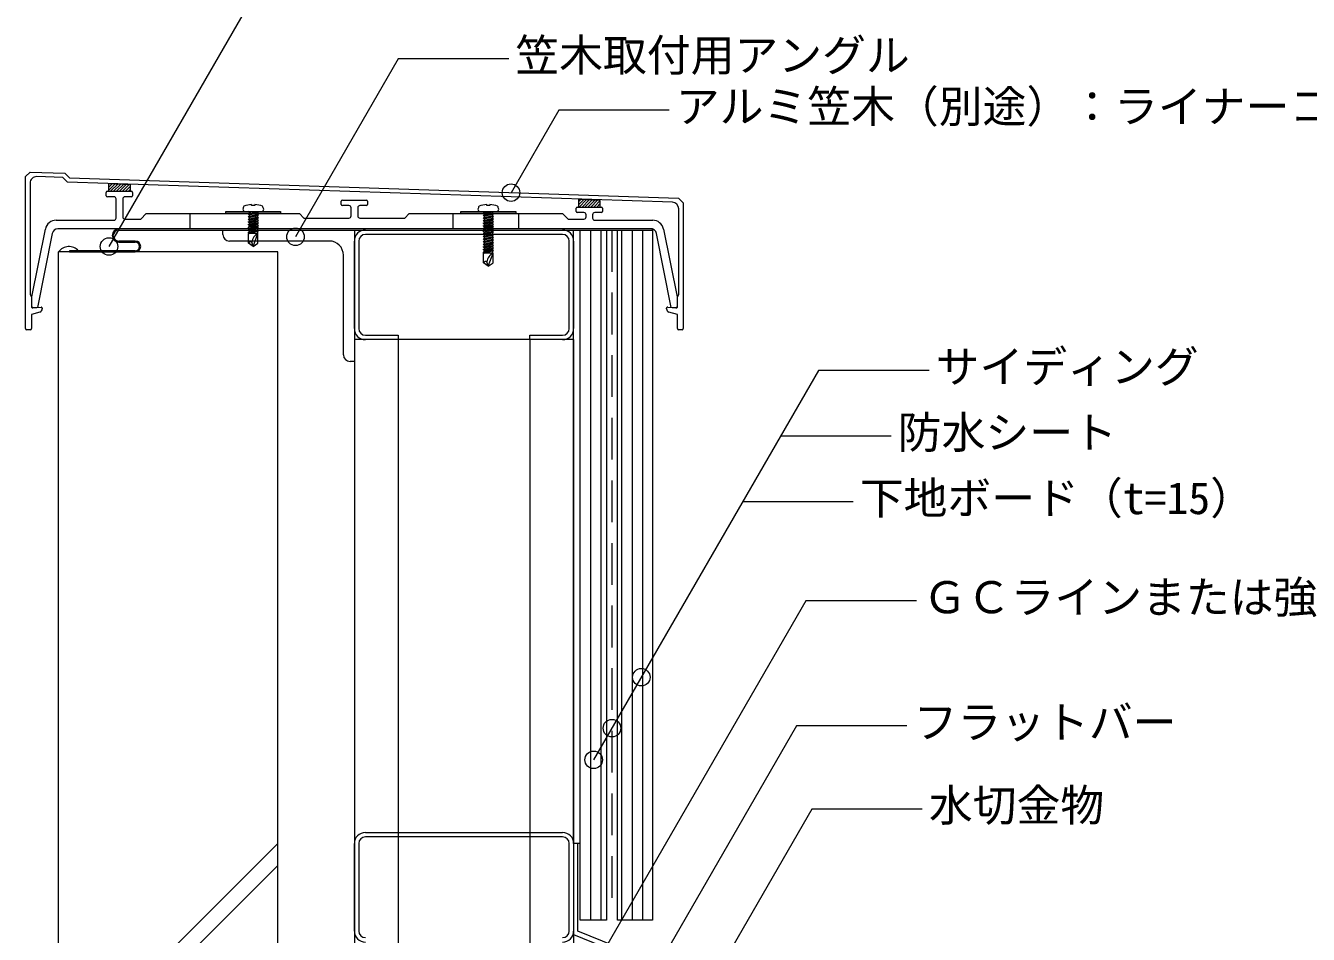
# Model space of a CAD drawing. Units: millimetres, scale not verified. Extents: x -1380 to 1380, y -955 to 955.
# Drawn here: x -755 to -170, y 95 to 509 of the extents above; entities that cross this region are included whole.
import ezdxf
from ezdxf.enums import TextEntityAlignment as Align

# ---------------------------------------------------------------- set-up
doc = ezdxf.new("R2010")
doc.units = ezdxf.units.MM
doc.header["$LTSCALE"] = 3
doc.linetypes.add('USER1', pattern=[19.05, 12.7, -6.35])
doc.linetypes.add('USER2', pattern=[9.525, 6.35, -3.175])
for name, color, linetype, lineweight in [('0-1_HATCH', 9, 'Continuous', 18), ('0-3_BOUSUI', 1, 'Continuous', 18), ('0-4_MOJI', 7, 'Continuous', 18), ('0-5_KASAGI', 150, 'Continuous', 18), ('0-7_KANAMONO_SCREW', 4, 'Continuous', 18), ('0-9_KANAMONO', 5, 'Continuous', 18), ('0-B_doubuti', 5, 'Continuous', 18), ('0-D_bo-do', 3, 'Continuous', 18)]:
    doc.layers.add(name, color=color, linetype=linetype, lineweight=lineweight)
doc.styles.add('ＭＳ ゴシック', font='')
doc.styles.get('ＭＳ ゴシック').set_extended_font_data('MS Gothic')

msp = doc.modelspace()

# ---------------------------------------------------------------- linework, layer by layer
at = {"layer": '0-1_HATCH'}
for p, q in [((-502.03, 101.002), (-502.03, 416.002)), ((-497.267, 101.002), (-497.267, 416.002)), ((-492.505, 101.002), (-492.505, 416.002)), ((-482.98, 101.002), (-482.98, 416.002)), ((-478.217, 101.002), (-478.217, 416.002)), ((-473.455, 101.002), (-473.455, 416.002)), ((-740.074, 35.917), (-640.074, 135.917)), ((-740.074, 25.917), (-640.074, 125.917))]:
    msp.add_line(p, q, dxfattribs=at)
at = {"layer": '0-3_BOUSUI'}
for p, q in [((-469.074, 416.502), (-712.575, 416.502)), ((-705.075, 411.002), (-712.575, 411.002)), ((-712.575, 410.502), (-705.075, 410.502))]:
    msp.add_line(p, q, dxfattribs=at)
at = {"layer": '0-3_BOUSUI', "linetype": 'USER2'}
msp.add_line((-487.574, 416.002), (-487.574, 111.002), dxfattribs=at)
at = {"layer": '0-3_BOUSUI'}
for points in [[(-712.575, 416.002), (-469.074, 416.002), (-469.074, 416.502)], [(-705.075, 406.502), (-735.074, 406.502), (-735.074, 406.002), (-705.075, 406.002)]]:
    msp.add_lwpolyline(points, dxfattribs=at)
for centre, radius, start, end in [((-712.575, 413.502), 3, 90, 270), ((-712.575, 413.502), 2.5, 90, 270), ((-705.075, 408.502), 2.5, 270, 90), ((-705.075, 408.502), 2, 270, 90), ((-735.342, 402.622), 5.816, 41.85309, 144.4612)]:
    msp.add_arc(centre, radius, start, end, dxfattribs=at)
at = {"layer": '0-4_MOJI'}
for p, q in [((-393.283, 351.93), (-495.91, 174.174)), ((-342.845, 351.93), (-393.283, 351.93)), ((-360.165, 321.93), (-410.603, 321.93)), ((-377.486, 291.93), (-427.924, 291.93)), ((-399.1, 246.682), (-494.956, 80.656)), ((-348.662, 246.682), (-399.1, 246.682)), ((-403.384, 189.638), (-473.374, 68.411)), ((-352.946, 189.638), (-403.384, 189.638)), ((-396.386, 151.711), (-454.074, 51.791)), ((-345.948, 151.711), (-396.386, 151.711))]:
    msp.add_line(p, q, dxfattribs=at)
for points in [[(-576.755, 520.452), (-652.413, 520.452), (-717.059, 408.482)], [(-534.64, 494.11), (-585.078, 494.11), (-631.946, 412.932)], [(-461.422, 470.701), (-511.86, 470.701), (-533.596, 433.053)]]:
    msp.add_lwpolyline(points, dxfattribs=at)
for centre in [(-533.596, 433.053), (-631.946, 412.932), (-717.059, 408.482), (-474.144, 211.874), (-487.574, 188.612), (-495.91, 174.174), (-495.91, 174.174)]:
    msp.add_circle(centre, 4, dxfattribs=at)
at = {"layer": '0-5_KASAGI'}
for p, q in [((-718.274, 431.702), (-718.274, 433.202)), ((-717.774, 433.702), (-706.774, 433.702)), ((-717.274, 436.758), (-717, 437.032)), ((-717.274, 435.411), (-715.696, 436.989)), ((-717.274, 434.064), (-714.393, 436.945)), ((-716.288, 433.702), (-713.089, 436.902)), ((-714.941, 433.702), (-711.785, 436.858)), ((-713.594, 433.702), (-710.482, 436.815)), ((-712.247, 433.702), (-709.178, 436.771)), ((-710.9, 433.702), (-707.875, 436.728)), ((-709.553, 433.702), (-707.274, 435.981)), ((-708.206, 433.702), (-707.274, 434.634)), ((-706.274, 433.202), (-706.274, 431.702)), ((-714.774, 431.202), (-717.774, 431.202)), ((-713.774, 421.502), (-713.774, 430.202)), ((-710.774, 430.202), (-710.774, 422.002)), ((-706.774, 431.202), (-709.774, 431.202)), ((-611.074, 427.702), (-611.074, 429.202)), ((-610.574, 429.702), (-599.574, 429.702)), ((-599.074, 429.202), (-599.074, 427.702)), ((-502.874, 428.896), (-501.908, 429.862)), ((-502.874, 427.549), (-500.605, 429.819)), ((-502.574, 426.502), (-499.301, 429.775)), ((-501.227, 426.502), (-497.997, 429.732)), ((-499.88, 426.502), (-496.694, 429.689)), ((-498.533, 426.502), (-495.39, 429.645)), ((-497.186, 426.502), (-494.087, 429.602)), ((-495.839, 426.502), (-492.874, 429.467)), ((-494.492, 426.502), (-492.874, 428.12)), ((-607.574, 427.202), (-610.574, 427.202)), ((-606.574, 422.502), (-606.574, 426.202)), ((-603.574, 426.202), (-603.574, 422.502)), ((-599.574, 427.202), (-602.574, 427.202)), ((-503.874, 424.502), (-503.874, 426.002)), ((-503.374, 426.502), (-492.374, 426.502)), ((-500.374, 424.002), (-503.374, 424.002)), ((-499.374, 422.002), (-499.374, 423.002)), ((-496.374, 423.002), (-496.374, 421.502)), ((-492.374, 424.002), (-495.374, 424.002)), ((-493.145, 426.502), (-492.874, 426.773)), ((-491.874, 426.002), (-491.874, 424.502)), ((-741.175, 420.502), (-714.774, 420.502)), ((-469.693, 416.502), (-740.455, 416.502)), ((-495.374, 420.502), (-468.973, 420.502)), ((-751.939, 380.54), (-748.009, 380.815)), ((-462.139, 380.815), (-458.209, 380.54)), ((-747.474, 380.316), (-747.474, 380.001)), ((-462.674, 380.001), (-462.674, 380.316)), ((-752.974, 370.502), (-754.574, 370.502)), ((-455.574, 370.502), (-457.174, 370.502))]:
    msp.add_line(p, q, dxfattribs=at)
at = {"layer": '0-5_KASAGI', "linetype": 'USER1'}
for p, q in [((-680.074, 416.502), (-680.074, 423.502)), ((-650.074, 416.502), (-650.074, 423.502)), ((-560.074, 416.502), (-560.074, 423.502)), ((-530.074, 416.502), (-530.074, 423.502))]:
    msp.add_line(p, q, dxfattribs=at)
at = {"layer": '0-5_KASAGI'}
for points in [[(-755.074, 371.002), (-755.074, 440.502), (-753.074, 442.502), (-737.212, 441.974), (-735.074, 439.836), (-457.143, 430.571), (-455.074, 428.502), (-455.074, 371.002)], [(-459.974, 428.665), (-735.93, 437.863), (-738.068, 440.001), (-749.974, 440.398)], [(-753.074, 437.4), (-753.074, 386.542), (-752.474, 385.502), (-752.474, 381.039)], [(-709.774, 421.002), (-702.574, 421.002), (-700.074, 423.502), (-630.074, 423.502), (-628.074, 421.502), (-607.574, 421.502)], [(-602.574, 421.502), (-582.074, 421.502), (-580.074, 423.502), (-510.074, 423.502), (-507.574, 421.002), (-500.374, 421.002)], [(-457.674, 381.039), (-457.674, 385.502), (-457.074, 386.542), (-457.074, 425.666)], [(-752.274, 381.039), (-752.274, 385.502), (-746.078, 416.483)], [(-464.07, 416.483), (-457.874, 385.502), (-457.874, 381.039)], [(-742.907, 414.493), (-749.668, 380.685), (-751.739, 380.54)], [(-458.409, 380.54), (-460.48, 380.685), (-467.242, 414.493)], [(-748.583, 378.553), (-752.474, 377.502), (-752.474, 371.002)], [(-457.674, 371.002), (-457.674, 377.502), (-461.565, 378.553)]]:
    msp.add_lwpolyline(points, dxfattribs=at)
for points in [[(-717.274, 437.041), (-717.274, 433.702), (-707.274, 433.702), (-707.274, 436.708)], [(-502.874, 429.895), (-502.874, 426.502), (-492.874, 426.502), (-492.874, 429.561)]]:
    msp.add_lwpolyline(points, close=True, dxfattribs=at)
for centre, radius, start, end in [((-750.074, 437.4), 3, 88.09085, 180), ((-717.774, 433.202), 0.5, 90, 180), ((-706.774, 433.202), 0.5, 0, 90), ((-717.774, 431.702), 0.5, 180, 270), ((-714.774, 430.202), 1, 0, 90), ((-709.774, 430.202), 1, 90, 180), ((-706.774, 431.702), 0.5, 270, 0), ((-610.574, 429.202), 0.5, 90, 180), ((-610.574, 427.702), 0.5, 180, 270), ((-599.574, 429.202), 0.5, 0, 90), ((-599.574, 427.702), 0.5, 270, 0), ((-460.074, 425.666), 3, 0, 88.09085), ((-714.774, 421.502), 1, 270, 360), ((-709.774, 422.002), 1, 180, 270), ((-607.574, 426.202), 1, 360, 90), ((-607.574, 422.502), 1, 270, 0), ((-602.574, 426.202), 1, 90, 180), ((-602.574, 422.502), 1, 180, 270), ((-503.374, 426.002), 0.5, 90, 180), ((-503.374, 424.502), 0.5, 180, 270), ((-500.374, 423.002), 1, 0, 90), ((-500.374, 422.002), 1, 270, 0), ((-495.374, 423.002), 1, 90, 180), ((-495.374, 421.502), 1, 180, 270), ((-492.374, 426.002), 0.5, 0, 90), ((-492.374, 424.502), 0.5, 270, 0), ((-741.175, 415.502), 5, 90, 168.69007), ((-740.455, 414.002), 2.5, 90, 168.69007), ((-469.693, 414.002), 2.5, 11.30993, 90), ((-468.973, 415.502), 5, 11.30993, 90), ((-751.974, 381.039), 0.5, 180, 274), ((-751.774, 381.039), 0.5, 180, 274), ((-747.974, 380.316), 0.5, 0, 94), ((-462.174, 380.316), 0.5, 86, 180), ((-458.374, 381.039), 0.5, 266, 360), ((-458.174, 381.039), 0.5, 266, 0), ((-748.974, 380.001), 1.5, 285.10567, 0), ((-461.174, 380.001), 1.5, 180, 254.89433), ((-754.574, 371.002), 0.5, 180, 270), ((-752.974, 371.002), 0.5, 270, 0), ((-457.174, 371.002), 0.5, 180, 270), ((-455.574, 371.002), 0.5, 270, 0)]:
    msp.add_arc(centre, radius, start, end, dxfattribs=at)
at = {"layer": '0-7_KANAMONO_SCREW'}
for p, q in [((-654.971, 424.502), (-647.471, 424.502)), ((-653.621, 423.402), (-649.321, 424.502)), ((-653.621, 423.402), (-648.821, 424.002)), ((-653.121, 422.902), (-653.621, 423.402)), ((-653.621, 422.202), (-649.321, 423.302)), ((-653.621, 422.202), (-648.821, 422.802)), ((-653.121, 421.702), (-653.621, 422.202)), ((-653.621, 421.002), (-649.321, 422.102)), ((-653.621, 421.002), (-648.821, 421.602)), ((-653.121, 424.102), (-653.521, 424.502)), ((-653.121, 424.102), (-651.557, 424.502)), ((-653.121, 424.102), (-653.121, 423.53)), ((-653.121, 422.902), (-648.821, 424.002)), ((-653.121, 422.902), (-653.121, 422.33)), ((-653.121, 421.702), (-648.821, 422.802)), ((-653.121, 421.702), (-653.121, 421.13)), ((-653.121, 420.502), (-648.821, 421.602)), ((-648.821, 424.002), (-649.321, 424.502)), ((-649.321, 423.875), (-649.321, 423.302)), ((-648.821, 422.802), (-649.321, 423.302)), ((-649.321, 422.675), (-649.321, 422.102)), ((-648.821, 421.602), (-649.321, 422.102)), ((-649.321, 421.475), (-649.321, 420.902)), ((-547.717, 424.502), (-540.217, 424.502)), ((-546.367, 424.002), (-542.367, 424.502)), ((-546.367, 422.802), (-542.067, 423.902)), ((-546.367, 422.802), (-541.567, 423.402)), ((-545.867, 422.302), (-546.367, 422.802)), ((-546.367, 421.602), (-542.067, 422.702)), ((-546.367, 421.602), (-541.567, 422.202)), ((-545.867, 421.102), (-546.367, 421.602)), ((-546.367, 420.402), (-542.067, 421.502)), ((-545.867, 423.502), (-541.958, 424.502)), ((-545.867, 424.502), (-545.867, 424.13)), ((-545.867, 423.502), (-545.867, 422.93)), ((-545.867, 422.302), (-541.567, 423.402)), ((-545.867, 422.302), (-545.867, 421.73)), ((-545.867, 421.102), (-541.567, 422.202)), ((-542.067, 424.475), (-542.067, 423.902)), ((-541.567, 423.402), (-542.067, 423.902)), ((-542.067, 423.275), (-542.067, 422.702)), ((-541.567, 422.202), (-542.067, 422.702)), ((-542.067, 422.075), (-542.067, 421.502)), ((-541.567, 421.002), (-542.067, 421.502)), ((-653.121, 420.502), (-653.621, 421.002)), ((-653.621, 419.802), (-649.321, 420.902)), ((-653.621, 419.802), (-648.821, 420.402)), ((-653.121, 419.302), (-653.621, 419.802)), ((-653.621, 418.602), (-649.321, 419.702)), ((-653.621, 418.602), (-648.821, 419.202)), ((-653.121, 418.102), (-653.621, 418.602)), ((-653.621, 417.402), (-649.321, 418.502)), ((-653.621, 417.402), (-648.821, 418.002)), ((-653.121, 416.902), (-653.621, 417.402)), ((-653.621, 416.202), (-649.321, 417.302)), ((-653.621, 416.202), (-648.821, 416.802)), ((-653.121, 415.702), (-653.621, 416.202)), ((-653.621, 415.002), (-649.321, 416.102)), ((-653.621, 415.002), (-648.821, 415.602)), ((-653.121, 420.502), (-653.121, 419.93)), ((-653.121, 419.302), (-648.821, 420.402)), ((-653.121, 419.302), (-653.121, 418.73)), ((-653.121, 418.102), (-648.821, 419.202)), ((-653.121, 418.102), (-653.121, 417.53)), ((-653.121, 416.902), (-648.821, 418.002)), ((-653.121, 416.902), (-653.121, 416.33)), ((-653.121, 415.702), (-648.821, 416.802)), ((-653.121, 415.702), (-653.121, 415.13)), ((-653.121, 414.502), (-648.821, 415.602)), ((-648.821, 420.402), (-649.321, 420.902)), ((-649.321, 420.275), (-649.321, 419.702)), ((-648.821, 419.202), (-649.321, 419.702)), ((-649.321, 419.075), (-649.321, 418.502)), ((-648.821, 418.002), (-649.321, 418.502)), ((-649.321, 417.875), (-649.321, 417.302)), ((-648.821, 416.802), (-649.321, 417.302)), ((-649.321, 416.675), (-649.321, 416.102)), ((-648.821, 415.602), (-649.321, 416.102)), ((-546.367, 420.402), (-541.567, 421.002)), ((-545.867, 419.902), (-546.367, 420.402)), ((-546.367, 419.202), (-542.067, 420.302)), ((-546.367, 419.202), (-541.567, 419.802)), ((-545.867, 418.702), (-546.367, 419.202)), ((-546.367, 418.002), (-542.067, 419.102)), ((-546.367, 418.002), (-541.567, 418.602)), ((-545.867, 417.502), (-546.367, 418.002)), ((-546.367, 416.802), (-542.067, 417.902)), ((-546.367, 416.802), (-541.567, 417.402)), ((-545.867, 416.302), (-546.367, 416.802)), ((-546.367, 415.602), (-542.067, 416.702)), ((-546.367, 415.602), (-541.567, 416.202)), ((-545.867, 415.102), (-546.367, 415.602)), ((-545.867, 421.102), (-545.867, 420.53)), ((-545.867, 419.902), (-541.567, 421.002)), ((-545.867, 419.902), (-545.867, 419.33)), ((-545.867, 418.702), (-541.567, 419.802)), ((-545.867, 418.702), (-545.867, 418.13)), ((-545.867, 417.502), (-541.567, 418.602)), ((-545.867, 417.502), (-545.867, 416.93)), ((-545.867, 416.302), (-541.567, 417.402)), ((-545.867, 416.302), (-545.867, 415.73)), ((-545.867, 415.102), (-541.567, 416.202)), ((-542.067, 420.875), (-542.067, 420.302)), ((-541.567, 419.802), (-542.067, 420.302)), ((-542.067, 419.675), (-542.067, 419.102)), ((-541.567, 418.602), (-542.067, 419.102)), ((-542.067, 418.475), (-542.067, 417.902)), ((-541.567, 417.402), (-542.067, 417.902)), ((-542.067, 417.275), (-542.067, 416.702)), ((-541.567, 416.202), (-542.067, 416.702)), ((-542.067, 416.075), (-542.067, 415.502)), ((-653.121, 414.502), (-653.621, 415.002)), ((-653.371, 410.008), (-653.371, 414.502)), ((-649.071, 414.502), (-653.371, 414.502)), ((-651.221, 408.502), (-653.371, 410.008)), ((-651.221, 408.502), (-651.856, 410.508)), ((-651.221, 408.502), (-649.071, 414.502)), ((-651.221, 408.502), (-649.071, 410.008)), ((-649.321, 415.475), (-649.321, 414.502)), ((-649.071, 410.008), (-649.071, 414.502)), ((-546.367, 414.402), (-542.067, 415.502)), ((-546.367, 414.402), (-541.567, 415.002)), ((-545.867, 413.902), (-546.367, 414.402)), ((-546.367, 413.202), (-542.067, 414.302)), ((-546.367, 413.202), (-541.567, 413.802)), ((-545.867, 412.702), (-546.367, 413.202)), ((-546.367, 412.002), (-542.067, 413.102)), ((-546.367, 412.002), (-541.567, 412.602)), ((-545.867, 411.502), (-546.367, 412.002)), ((-546.367, 410.802), (-542.067, 411.902)), ((-546.367, 410.802), (-541.567, 411.402)), ((-545.867, 410.302), (-546.367, 410.802)), ((-546.367, 409.602), (-542.067, 410.702)), ((-546.367, 409.602), (-541.567, 410.202)), ((-545.867, 415.102), (-545.867, 414.53)), ((-545.867, 413.902), (-541.567, 415.002)), ((-545.867, 413.902), (-545.867, 413.33)), ((-545.867, 412.702), (-541.567, 413.802)), ((-545.867, 412.702), (-545.867, 412.13)), ((-545.867, 411.502), (-541.567, 412.602)), ((-545.867, 411.502), (-545.867, 410.93)), ((-545.867, 410.302), (-541.567, 411.402)), ((-545.867, 410.302), (-545.867, 409.73)), ((-545.867, 409.102), (-541.567, 410.202)), ((-541.567, 415.002), (-542.067, 415.502)), ((-542.067, 414.875), (-542.067, 414.302)), ((-541.567, 413.802), (-542.067, 414.302)), ((-542.067, 413.675), (-542.067, 413.102)), ((-541.567, 412.602), (-542.067, 413.102)), ((-542.067, 412.475), (-542.067, 411.902)), ((-541.567, 411.402), (-542.067, 411.902)), ((-542.067, 411.275), (-542.067, 410.702)), ((-541.567, 410.202), (-542.067, 410.702)), ((-542.067, 410.075), (-542.067, 409.502)), ((-545.867, 409.102), (-546.367, 409.602)), ((-546.367, 408.402), (-542.067, 409.502)), ((-546.367, 408.402), (-541.567, 409.002)), ((-545.867, 407.902), (-546.367, 408.402)), ((-546.367, 407.202), (-542.067, 408.302)), ((-546.367, 407.202), (-541.567, 407.802)), ((-545.867, 406.702), (-546.367, 407.202)), ((-546.367, 406.002), (-542.067, 407.102)), ((-546.367, 406.002), (-541.567, 406.602)), ((-545.867, 405.502), (-546.367, 406.002)), ((-541.817, 405.502), (-546.117, 405.502)), ((-546.117, 401.008), (-546.117, 405.502)), ((-545.867, 409.102), (-545.867, 408.53)), ((-545.867, 407.902), (-541.567, 409.002)), ((-545.867, 407.902), (-545.867, 407.33)), ((-545.867, 406.702), (-541.567, 407.802)), ((-545.867, 406.702), (-545.867, 406.13)), ((-545.867, 405.502), (-541.567, 406.602)), ((-543.967, 399.502), (-541.817, 405.502)), ((-541.567, 409.002), (-542.067, 409.502)), ((-542.067, 408.875), (-542.067, 408.302)), ((-541.567, 407.802), (-542.067, 408.302)), ((-542.067, 407.675), (-542.067, 407.102)), ((-541.567, 406.602), (-542.067, 407.102)), ((-542.067, 406.475), (-542.067, 405.502)), ((-541.817, 401.008), (-541.817, 405.502)), ((-543.967, 399.502), (-546.117, 401.008)), ((-543.967, 399.502), (-544.602, 401.508)), ((-543.967, 399.502), (-541.817, 401.008))]:
    msp.add_line(p, q, dxfattribs=at)
for points in [[(-650.47, 427.678), (-650.47, 427.178), (-651.97, 427.178), (-651.97, 427.678)], [(-543.217, 427.678), (-543.217, 427.178), (-544.717, 427.178), (-544.717, 427.678)], [(-545.867, 423.502), (-546.367, 424.002), (-544.413, 424.502)]]:
    msp.add_lwpolyline(points, dxfattribs=at)
for points in [[(-663.721, 424.502), (-638.721, 424.502), (-638.721, 423.502), (-663.721, 423.502)], [(-556.467, 424.502), (-531.467, 424.502), (-531.467, 423.502), (-556.467, 423.502)]]:
    msp.add_lwpolyline(points, close=True, dxfattribs=at)
for centre, radius, start, end in [((-651.221, 416.406), 11.296, 93.80485, 112.10088), ((-651.221, 416.406), 11.296, 67.89912, 86.19094), ((-543.967, 416.406), 11.296, 93.80485, 112.10088), ((-543.967, 416.406), 11.296, 67.89912, 86.19094), ((-651.312, 424.578), 4.75, 151.1191, 168.78043), ((-654.971, 425.502), 1, 180, 270), ((-647.471, 425.502), 1, 270, 0), ((-651.13, 424.578), 4.75, 11.21957, 28.8809), ((-544.058, 424.578), 4.75, 151.1191, 168.78043), ((-547.717, 425.502), 1, 180, 270), ((-540.217, 425.502), 1, 270, 0), ((-543.877, 424.578), 4.75, 11.21957, 28.8809), ((-652.427, 409.694), 0.995, 54.94761, 161.58289), ((-646.527, 409.76), 5.381, 118.2142, 172.01632), ((-539.273, 400.76), 5.381, 118.2142, 172.01632), ((-545.174, 400.694), 0.995, 54.94761, 161.58289)]:
    msp.add_arc(centre, radius, start, end, dxfattribs=at)
at = {"layer": '0-9_KANAMONO'}
for p, q in [((-616.574, 411.002), (-662.074, 411.002)), ((-610.074, 359.002), (-610.074, 404.502))]:
    msp.add_line(p, q, dxfattribs=at)
for points in [[(-665.074, 414.002), (-665.074, 416.002), (-605.074, 416.002), (-605.074, 356.002), (-607.074, 356.002)], [(-454.074, 27.58), (-454.074, 76.002), (-503.074, 96.002), (-503.074, 136.002), (-505.074, 136.002), (-505.074, 94.506), (-456.074, 74.506), (-456.074, 28.002), (-461.074, 36.663), (-462.806, 35.663)]]:
    msp.add_lwpolyline(points, dxfattribs=at)
for centre, radius, start, end in [((-662.074, 414.002), 3, 180, 270), ((-616.574, 404.502), 6.5, 0, 90), ((-607.074, 359.002), 3, 180, 270)]:
    msp.add_arc(centre, radius, start, end, dxfattribs=at)
at = {"layer": '0-B_doubuti'}
for p, q in [((-600.074, 416.002), (-510.074, 416.002)), ((-605.074, 371.002), (-605.074, 411.002)), ((-603.074, 411.002), (-603.074, 371.002)), ((-510.074, 414.002), (-600.074, 414.002)), ((-507.074, 371.002), (-507.074, 411.002)), ((-505.074, 411.002), (-505.074, 371.002)), ((-505.074, 366.002), (-605.074, 366.002)), ((-585.074, 366.002), (-600.074, 366.002)), ((-585.074, 366.002), (-585.074, -327.998)), ((-525.074, 366.002), (-525.074, -333.998)), ((-505.074, 366.002), (-505.074, -333.998)), ((-605.074, 356.002), (-605.074, -327.998)), ((-600.074, 141.002), (-510.074, 141.002)), ((-605.074, 96.002), (-605.074, 136.002)), ((-603.074, 136.002), (-603.074, 96.002)), ((-510.074, 139.002), (-600.074, 139.002)), ((-507.074, 96.002), (-507.074, 136.002)), ((-505.074, 136.002), (-505.074, 96.002))]:
    msp.add_line(p, q, dxfattribs=at)
for points in [[(-600.074, 368.002), (-585.074, 368.002), (-585.074, 366.002)], [(-510.074, 366.002), (-525.074, 366.002), (-525.074, 368.002), (-510.074, 368.002)]]:
    msp.add_lwpolyline(points, dxfattribs=at)
for centre, radius, start, end in [((-600.074, 411.002), 5, 90, 180), ((-510.074, 411.002), 5, 0, 90), ((-600.074, 411.002), 3, 90, 180), ((-510.074, 411.002), 3, 0, 90), ((-600.074, 371.002), 5, 180, 270), ((-600.074, 371.002), 3, 180, 270), ((-510.074, 371.002), 5, 270, 0), ((-510.074, 371.002), 3, 270, 0), ((-600.074, 136.002), 5, 90, 180), ((-510.074, 136.002), 5, 0, 90), ((-600.074, 136.002), 3, 90, 180), ((-510.074, 136.002), 3, 360, 90), ((-600.074, 96.002), 5, 180, 270), ((-600.074, 96.002), 3, 180, 270), ((-510.074, 96.002), 5, 270, 0), ((-510.074, 96.002), 3, 270, 0)]:
    msp.add_arc(centre, radius, start, end, dxfattribs=at)
at = {"layer": '0-D_bo-do'}
for p, q in [((-740.074, -659.998), (-740.074, 406.002)), ((-640.074, 406.002), (-740.074, 406.002)), ((-640.074, -659.998), (-640.074, 406.002))]:
    msp.add_line(p, q, dxfattribs=at)
for points in [[(-502.074, 101.002), (-502.074, 136.002), (-505.074, 136.002), (-505.074, 416.002), (-490.074, 416.002), (-490.074, 101.002)], [(-485.074, 416.002), (-469.074, 416.002), (-469.074, 101.002), (-485.074, 101.002)]]:
    msp.add_lwpolyline(points, close=True, dxfattribs=at)

# ---------------------------------------------------------------- texts
at = {"layer": '0-4_MOJI', "style": 'ＭＳ ゴシック'}
for s, p in [('笠木取付用アングル', (-531.64, 484.11)), ('アルミ笠木（別途）：ライナーコーピングＳ等', (-458.422, 460.701)), ('サイディング', (-339.845, 341.93)), ('防水シート', (-357.165, 311.93)), ('下地ボード（t=15）', (-374.486, 281.93)), ('ＧＣラインまたは強力ガムシール', (-345.662, 236.682)), ('フラットバー', (-349.946, 179.638)), ('水切金物', (-342.948, 141.711))]:
    msp.add_text(s, height=14.66, dxfattribs=at).set_placement(p, align=Align.BOTTOM_LEFT)

doc.saveas('drawing.dxf')
